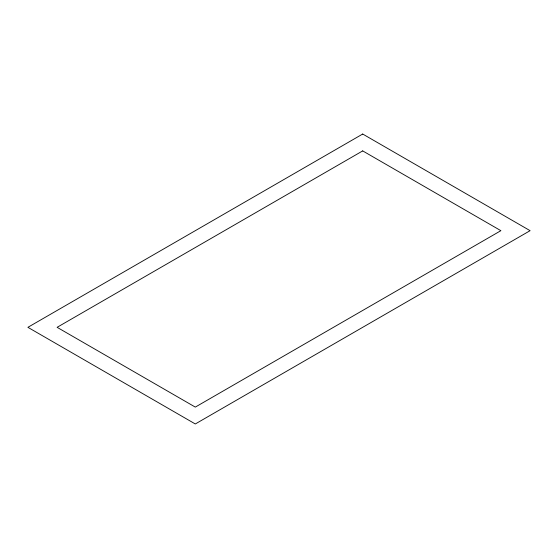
<?xml version="1.0" encoding="UTF-8"?>
<svg xmlns="http://www.w3.org/2000/svg" width="558" height="558" viewBox="0 0 558 558"><rect width="100%" height="100%" fill="white"/><g stroke="black" fill="none" stroke-linecap="round" stroke-linejoin="round"><path stroke-width="0.84" d="M362.7 134.032L27.9 327.323L195.3 423.968L530.1 230.677L362.7 134.032M362.7 150.897L57.111 327.323L195.3 407.103L500.889 230.677L362.7 150.897"/></g></svg>
